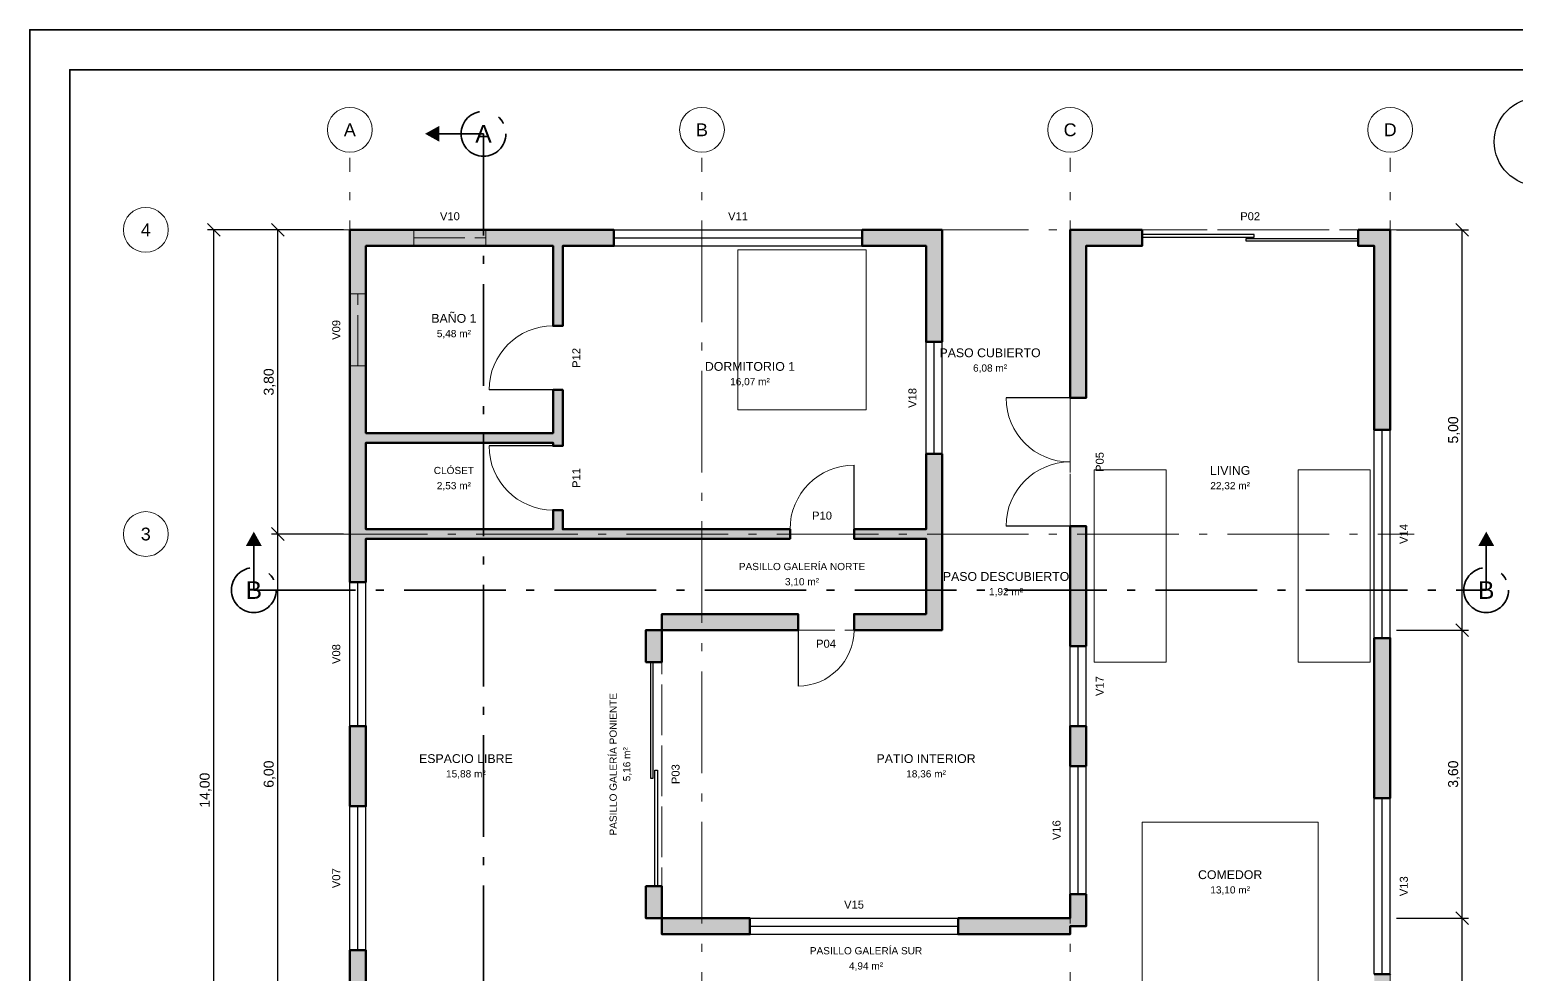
# Model space of a CAD drawing. Header units: metres. Extents: x -4 to 25.7, y -18.5 to 2.5.
# Drawn here: x -4 to 14.57, y -9.3 to 2.5 of the extents above; entities that cross this region are included whole.
import ezdxf
from ezdxf.enums import TextEntityAlignment as Align

# ---------------------------------------------------------------- set-up
doc = ezdxf.new("R2010")
doc.units = ezdxf.units.M
doc.header["$LTSCALE"] = 0.5
doc.linetypes.add('DASHDOT', pattern=[3.556, 2.54, -0.508, 0, -0.508])
doc.linetypes.add('DASHED', pattern=[1.524, 1.27, -0.254])
for name, color, linetype, lineweight in [('A-CORTE', 1, 'DASHDOT', 35), ('A-COTA', 1, 'CONTINUOUS', 18), ('A-CUAD', 7, 'CONTINUOUS', 35), ('A-EJES', 8, 'DASHDOT', 13), ('A-LOSA', 8, 'DASHED', 18), ('A-MOBI', 8, 'CONTINUOUS', 13), ('A-MURO', 7, 'CONTINUOUS', 50), ('A-RECI', 7, 'CONTINUOUS', 18), ('A-SIMB', 7, 'CONTINUOUS', 25), ('A-TEXT', 7, 'CONTINUOUS', 18), ('A-VANO', 5, 'CONTINUOUS', 25), ('A-VANO-ALTO', 5, 'DASHED', 18), ('A-VANO-ARCO', 3, 'CONTINUOUS', 9)]:
    doc.layers.add(name, color=color, linetype=linetype, lineweight=lineweight)
doc.layers.add('A-MURO-REL', color=9, linetype='CONTINUOUS')
doc.styles.add('ARQ', font='arial.ttf')
doc.dimstyles.new('ARQ', dxfattribs={"dimtxt": 0.125, "dimasz": 0.1, "dimexe": 0.08, "dimexo": 0.08, "dimgap": 0.04, "dimtad": 1, "dimzin": 0, "dimtxsty": 'ARQ', "dimblk": 'ARCHTICK', "dimtsz": 0.08, "dimcen": 2.5, "dimclrd": 1, "dimclre": 1, "dimclrt": 1, "dimazin": 3, "dimtfac": 1, "dimtmove": 0, "dimatfit": 3})

# ---------------------------------------------------------------- blocks, each defined once
blk = doc.blocks.new('_ARCHTICK')
at = {"color": 0, "linetype": 'BYBLOCK', "const_width": 0.15}
blk.add_lwpolyline([(-0.5, -0.5), (0.5, 0.5)], dxfattribs=at)

msp = doc.modelspace()

# ---------------------------------------------------------------- hatches: boundary and pattern name
at = {"layer": 'A-MURO-REL', "true_color": 0xcdcdcd}
h = msp.add_hatch(color=9, dxfattribs=at)
h.dxf.hatch_style = 1
h.paths.add_polyline_path([(0, -4.4), (0, -4.4), (0, 0), (0, 0), (0, 0), (3.3, 0), (3.3, 0), (3.3, 0), (3.3, -0.2), (3.3, -0.2), (3.3, -0.2), (2.661, -0.2), (2.66, -0.2), (2.66, -0.2), (2.66, -0.2), (2.66, -0.2), (2.66, -0.2), (2.66, -0.2), (2.66, -0.2), (2.66, -0.2), (2.66, -0.2), (2.66, -0.2), (2.66, -0.2), (2.66, -0.2), (2.66, -0.2), (2.66, -0.2), (2.66, -0.2), (2.66, -0.201), (2.66, -1.2), (2.66, -1.2), (2.66, -1.2), (2.54, -1.2), (2.54, -1.2), (2.54, -1.2), (2.54, -0.201), (2.54, -0.2), (2.54, -0.2), (2.54, -0.2), (2.54, -0.2), (2.54, -0.2), (2.54, -0.2), (2.54, -0.2), (2.54, -0.2), (2.54, -0.2), (2.54, -0.2), (2.54, -0.2), (2.54, -0.2), (2.54, -0.2), (2.54, -0.2), (2.54, -0.2), (2.539, -0.2), (0.201, -0.2), (0.2, -0.2), (0.2, -0.2), (0.2, -0.2), (0.2, -0.2), (0.2, -0.2), (0.2, -0.2), (0.2, -0.2), (0.2, -0.2), (0.2, -0.2), (0.2, -0.2), (0.2, -0.2), (0.2, -0.2), (0.2, -0.2), (0.2, -0.2), (0.2, -0.2), (0.2, -0.201), (0.2, -2.539), (0.2, -2.54), (0.2, -2.54), (0.2, -2.54), (0.2, -2.54), (0.2, -2.54), (0.2, -2.54), (0.2, -2.54), (0.2, -2.54), (0.2, -2.54), (0.2, -2.54), (0.2, -2.54), (0.2, -2.54), (0.2, -2.54), (0.2, -2.54), (0.2, -2.54), (0.201, -2.54), (2.539, -2.54), (2.54, -2.54), (2.54, -2.54), (2.54, -2.54), (2.54, -2.54), (2.54, -2.54), (2.54, -2.54), (2.54, -2.54), (2.54, -2.54), (2.54, -2.54), (2.54, -2.54), (2.54, -2.54), (2.54, -2.54), (2.54, -2.54), (2.54, -2.54), (2.54, -2.54), (2.54, -2.539), (2.54, -2), (2.54, -2), (2.54, -2), (2.66, -2), (2.66, -2), (2.66, -2), (2.66, -2.7), (2.66, -2.7), (2.66, -2.7), (2.54, -2.7), (2.54, -2.7), (2.54, -2.7), (2.54, -2.661), (2.54, -2.66), (2.54, -2.66), (2.54, -2.66), (2.54, -2.66), (2.54, -2.66), (2.54, -2.66), (2.54, -2.66), (2.54, -2.66), (2.54, -2.66), (2.54, -2.66), (2.54, -2.66), (2.54, -2.66), (2.54, -2.66), (2.54, -2.66), (2.54, -2.66), (2.539, -2.66), (0.201, -2.66), (0.2, -2.66), (0.2, -2.66), (0.2, -2.66), (0.2, -2.66), (0.2, -2.66), (0.2, -2.66), (0.2, -2.66), (0.2, -2.66), (0.2, -2.66), (0.2, -2.66), (0.2, -2.66), (0.2, -2.66), (0.2, -2.66), (0.2, -2.66), (0.2, -2.66), (0.2, -2.661), (0.2, -3.74), (0.2, -3.74), (0.2, -3.74), (0.2, -3.74), (0.2, -3.74), (0.2, -3.74), (0.2, -3.74), (0.2, -3.74), (0.2, -3.74), (0.2, -3.74), (0.2, -3.74), (0.2, -3.74), (0.2, -3.74), (0.2, -3.74), (0.2, -3.74), (0.2, -3.74), (0.201, -3.74), (2.539, -3.74), (2.54, -3.74), (2.54, -3.74), (2.54, -3.74), (2.54, -3.74), (2.54, -3.74), (2.54, -3.74), (2.54, -3.74), (2.54, -3.74), (2.54, -3.74), (2.54, -3.74), (2.54, -3.74), (2.54, -3.74), (2.54, -3.74), (2.54, -3.74), (2.54, -3.74), (2.54, -3.74), (2.54, -3.5), (2.54, -3.5), (2.54, -3.5), (2.66, -3.5), (2.66, -3.5), (2.66, -3.5), (2.66, -3.74), (2.66, -3.74), (2.66, -3.74), (2.66, -3.74), (2.66, -3.74), (2.66, -3.74), (2.66, -3.74), (2.66, -3.74), (2.66, -3.74), (2.66, -3.74), (2.66, -3.74), (2.66, -3.74), (2.66, -3.74), (2.66, -3.74), (2.66, -3.74), (2.66, -3.74), (2.661, -3.74), (5.5, -3.74), (5.5, -3.74), (5.5, -3.74), (5.5, -3.86), (5.5, -3.86), (5.5, -3.86), (0.201, -3.86), (0.2, -3.86), (0.2, -3.86), (0.2, -3.86), (0.2, -3.86), (0.2, -3.86), (0.2, -3.86), (0.2, -3.86), (0.2, -3.86), (0.2, -3.86), (0.2, -3.86), (0.2, -3.86), (0.2, -3.86), (0.2, -3.86), (0.2, -3.86), (0.2, -3.86), (0.2, -3.861), (0.2, -4.4), (0.2, -4.4), (0.2, -4.4), (0, -4.4), (0, -4.4)])
h = msp.add_hatch(color=9, dxfattribs=at)
h.dxf.hatch_style = 1
h.paths.add_polyline_path([(6.4, -0.2), (6.4, -0.2), (6.4, 0), (6.4, 0), (6.4, 0), (7.4, 0), (7.4, 0), (7.4, 0), (7.4, -1.4), (7.4, -1.4), (7.4, -1.4), (7.2, -1.4), (7.2, -1.4), (7.2, -1.4), (7.2, -0.201), (7.2, -0.2), (7.2, -0.2), (7.2, -0.2), (7.2, -0.2), (7.2, -0.2), (7.2, -0.2), (7.2, -0.2), (7.2, -0.2), (7.2, -0.2), (7.2, -0.2), (7.2, -0.2), (7.2, -0.2), (7.2, -0.2), (7.2, -0.2), (7.2, -0.2), (7.2, -0.2), (6.4, -0.2), (6.4, -0.2)])
h = msp.add_hatch(color=9, dxfattribs=at)
h.dxf.hatch_style = 1
h.paths.add_polyline_path([(9, -2.1), (9, -2.1), (9, 0), (9, 0), (9, 0), (9.9, 0), (9.9, 0), (9.9, 0), (9.9, -0.2), (9.9, -0.2), (9.9, -0.2), (9.2, -0.2), (9.2, -0.2), (9.2, -0.2), (9.2, -0.2), (9.2, -0.2), (9.2, -0.2), (9.2, -0.2), (9.2, -0.2), (9.2, -0.2), (9.2, -0.2), (9.2, -0.2), (9.2, -0.2), (9.2, -0.2), (9.2, -0.2), (9.2, -0.2), (9.2, -0.2), (9.2, -0.201), (9.2, -2.1), (9.2, -2.1), (9.2, -2.1), (9, -2.1), (9, -2.1)])
h = msp.add_hatch(color=9, dxfattribs=at)
h.dxf.hatch_style = 1
h.paths.add_polyline_path([(12.6, -0.2), (12.6, -0.2), (12.6, 0), (12.6, 0), (12.6, 0), (13, 0), (13, 0), (13, 0), (13, -2.5), (13, -2.5), (13, -2.5), (12.8, -2.5), (12.8, -2.5), (12.8, -2.5), (12.8, -0.201), (12.8, -0.2), (12.8, -0.2), (12.8, -0.2), (12.8, -0.2), (12.8, -0.2), (12.8, -0.2), (12.8, -0.2), (12.8, -0.2), (12.8, -0.2), (12.8, -0.2), (12.8, -0.2), (12.8, -0.2), (12.8, -0.2), (12.8, -0.2), (12.8, -0.2), (12.8, -0.2), (12.6, -0.2), (12.6, -0.2)])
h = msp.add_hatch(color=9, dxfattribs=at)
h.dxf.hatch_style = 1
h.paths.add_polyline_path([(6.3, -5), (6.3, -5), (6.3, -4.8), (6.3, -4.8), (6.3, -4.8), (7.2, -4.8), (7.2, -4.8), (7.2, -4.8), (7.2, -4.8), (7.2, -4.8), (7.2, -4.8), (7.2, -4.8), (7.2, -4.8), (7.2, -4.8), (7.2, -4.8), (7.2, -4.8), (7.2, -4.8), (7.2, -4.8), (7.2, -4.8), (7.2, -4.8), (7.2, -4.8), (7.2, -4.8), (7.2, -3.861), (7.2, -3.86), (7.2, -3.86), (7.2, -3.86), (7.2, -3.86), (7.2, -3.86), (7.2, -3.86), (7.2, -3.86), (7.2, -3.86), (7.2, -3.86), (7.2, -3.86), (7.2, -3.86), (7.2, -3.86), (7.2, -3.86), (7.2, -3.86), (7.2, -3.86), (7.2, -3.86), (6.3, -3.86), (6.3, -3.86), (6.3, -3.86), (6.3, -3.74), (6.3, -3.74), (6.3, -3.74), (7.2, -3.74), (7.2, -3.74), (7.2, -3.74), (7.2, -3.74), (7.2, -3.74), (7.2, -3.74), (7.2, -3.74), (7.2, -3.74), (7.2, -3.74), (7.2, -3.74), (7.2, -3.74), (7.2, -3.74), (7.2, -3.74), (7.2, -3.74), (7.2, -3.74), (7.2, -3.74), (7.2, -3.74), (7.2, -2.8), (7.2, -2.8), (7.2, -2.8), (7.4, -2.8), (7.4, -2.8), (7.4, -2.8), (7.4, -5), (7.4, -5), (7.4, -5), (6.3, -5), (6.3, -5)])
h = msp.add_hatch(color=9, dxfattribs=at)
h.dxf.hatch_style = 1
h.paths.add_polyline_path([(9, -5.2), (9, -5.2), (9, -3.7), (9, -3.7), (9, -3.7), (9.2, -3.7), (9.2, -3.7), (9.2, -3.7), (9.2, -5.2), (9.2, -5.2), (9.2, -5.2), (9, -5.2), (9, -5.2)])
h = msp.add_hatch(color=9, dxfattribs=at)
h.dxf.hatch_style = 1
h.paths.add_polyline_path([(3.7, -5), (3.7, -5), (3.899, -5), (3.9, -5), (3.9, -5), (3.9, -5), (3.9, -5), (3.9, -5), (3.9, -5), (3.9, -5), (3.9, -5), (3.9, -5), (3.9, -5), (3.9, -5), (3.9, -5), (3.9, -5), (3.9, -5), (3.9, -5), (3.9, -5), (3.9, -4.8), (3.9, -4.8), (3.9, -4.8), (5.6, -4.8), (5.6, -4.8), (5.6, -4.8), (5.6, -5), (5.6, -5), (5.6, -5), (3.901, -5), (3.9, -5), (3.9, -5), (3.9, -5), (3.9, -5), (3.9, -5), (3.9, -5), (3.9, -5), (3.9, -5), (3.9, -5), (3.9, -5), (3.9, -5), (3.9, -5), (3.9, -5), (3.9, -5), (3.9, -5), (3.9, -5), (3.9, -5.4), (3.9, -5.4), (3.9, -5.4), (3.7, -5.4), (3.7, -5.4), (3.7, -5.4), (3.7, -5), (3.7, -5)])
h = msp.add_hatch(color=9, dxfattribs=at)
h.dxf.hatch_style = 1
h.paths.add_polyline_path([(12.8, -5.1), (12.8, -5.1), (13, -5.1), (13, -5.1), (13, -5.1), (13, -7.1), (13, -7.1), (13, -7.1), (12.8, -7.1), (12.8, -7.1), (12.8, -7.1), (12.8, -5.1), (12.8, -5.1)])
h = msp.add_hatch(color=9, dxfattribs=at)
h.dxf.hatch_style = 1
h.paths.add_polyline_path([(0, -7.2), (0, -7.2), (0, -6.2), (0, -6.2), (0, -6.2), (0.2, -6.2), (0.2, -6.2), (0.2, -6.2), (0.2, -7.2), (0.2, -7.2), (0.2, -7.2), (0, -7.2), (0, -7.2)])
h = msp.add_hatch(color=9, dxfattribs=at)
h.dxf.hatch_style = 1
h.paths.add_polyline_path([(9, -6.7), (9, -6.7), (9, -6.2), (9, -6.2), (9, -6.2), (9.2, -6.2), (9.2, -6.2), (9.2, -6.2), (9.2, -6.7), (9.2, -6.7), (9.2, -6.7), (9, -6.7), (9, -6.7)])
h = msp.add_hatch(color=9, dxfattribs=at)
h.dxf.hatch_style = 1
h.paths.add_polyline_path([(3.7, -8.2), (3.7, -8.2), (3.9, -8.2), (3.9, -8.2), (3.9, -8.2), (3.9, -8.599), (3.9, -8.6), (3.9, -8.6), (3.9, -8.6), (3.9, -8.6), (3.9, -8.6), (3.9, -8.6), (3.9, -8.6), (3.9, -8.6), (3.9, -8.6), (3.9, -8.6), (3.9, -8.6), (3.9, -8.6), (3.9, -8.6), (3.9, -8.6), (3.9, -8.6), (3.901, -8.6), (5, -8.6), (5, -8.6), (5, -8.6), (5, -8.8), (5, -8.8), (5, -8.8), (3.9, -8.8), (3.9, -8.8), (3.9, -8.8), (3.9, -8.601), (3.9, -8.6), (3.9, -8.6), (3.9, -8.6), (3.9, -8.6), (3.9, -8.6), (3.9, -8.6), (3.9, -8.6), (3.9, -8.6), (3.9, -8.6), (3.9, -8.6), (3.9, -8.6), (3.9, -8.6), (3.9, -8.6), (3.9, -8.6), (3.9, -8.6), (3.899, -8.6), (3.7, -8.6), (3.7, -8.6), (3.7, -8.6), (3.7, -8.2), (3.7, -8.2)])
h = msp.add_hatch(color=9, dxfattribs=at)
h.dxf.hatch_style = 1
h.paths.add_polyline_path([(7.6, -8.8), (7.6, -8.8), (7.6, -8.6), (7.6, -8.6), (7.6, -8.6), (8.999, -8.6), (9, -8.6), (9, -8.6), (9, -8.6), (9, -8.6), (9, -8.6), (9, -8.6), (9, -8.6), (9, -8.6), (9, -8.6), (9, -8.6), (9, -8.6), (9, -8.6), (9, -8.6), (9, -8.6), (9, -8.6), (9, -8.599), (9, -8.3), (9, -8.3), (9, -8.3), (9.2, -8.3), (9.2, -8.3), (9.2, -8.3), (9.2, -8.7), (9.2, -8.7), (9.2, -8.7), (9.001, -8.7), (9, -8.7), (9, -8.7), (9, -8.7), (9, -8.7), (9, -8.7), (9, -8.7), (9, -8.7), (9, -8.7), (9, -8.7), (9, -8.7), (9, -8.7), (9, -8.7), (9, -8.7), (9, -8.7), (9, -8.7), (9, -8.7), (9, -8.8), (9, -8.8), (9, -8.8), (7.6, -8.8), (7.6, -8.8)])
h = msp.add_hatch(color=9, dxfattribs=at)
h.dxf.hatch_style = 1
h.paths.add_polyline_path([(0, -10.8), (0, -10.8), (0, -9), (0, -9), (0, -9), (0.2, -9), (0.2, -9), (0.2, -9), (0.2, -9.739), (0.2, -9.74), (0.2, -9.74), (0.2, -9.74), (0.2, -9.74), (0.2, -9.74), (0.2, -9.74), (0.2, -9.74), (0.2, -9.74), (0.2, -9.74), (0.2, -9.74), (0.2, -9.74), (0.2, -9.74), (0.2, -9.74), (0.2, -9.74), (0.2, -9.74), (0.201, -9.74), (4.4, -9.74), (4.4, -9.74), (4.4, -9.74), (4.4, -10.2), (4.4, -10.2), (4.4, -10.2), (4.2, -10.2), (4.2, -10.2), (4.2, -10.2), (4.2, -9.861), (4.2, -9.86), (4.2, -9.86), (4.2, -9.86), (4.2, -9.86), (4.2, -9.86), (4.2, -9.86), (4.2, -9.86), (4.2, -9.86), (4.2, -9.86), (4.2, -9.86), (4.2, -9.86), (4.2, -9.86), (4.2, -9.86), (4.2, -9.86), (4.2, -9.86), (4.2, -9.86), (2.26, -9.86), (2.26, -9.86), (2.26, -9.86), (2.26, -9.86), (2.26, -9.86), (2.26, -9.86), (2.26, -9.86), (2.26, -9.86), (2.26, -9.86), (2.26, -9.86), (2.26, -9.86), (2.26, -9.86), (2.26, -9.86), (2.26, -9.86), (2.26, -9.86), (2.26, -9.86), (2.26, -9.861), (2.26, -9.95), (2.26, -9.95), (2.26, -9.95), (2.14, -9.95), (2.14, -9.95), (2.14, -9.95), (2.14, -9.861), (2.14, -9.86), (2.14, -9.86), (2.14, -9.86), (2.14, -9.86), (2.14, -9.86), (2.14, -9.86), (2.14, -9.86), (2.14, -9.86), (2.14, -9.86), (2.14, -9.86), (2.14, -9.86), (2.14, -9.86), (2.14, -9.86), (2.14, -9.86), (2.14, -9.86), (2.139, -9.86), (0.201, -9.86), (0.2, -9.86), (0.2, -9.86), (0.2, -9.86), (0.2, -9.86), (0.2, -9.86), (0.2, -9.86), (0.2, -9.86), (0.2, -9.86), (0.2, -9.86), (0.2, -9.86), (0.2, -9.86), (0.2, -9.86), (0.2, -9.86), (0.2, -9.86), (0.2, -9.86), (0.2, -9.861), (0.2, -10.8), (0.2, -10.8), (0.2, -10.8), (0, -10.8), (0, -10.8)])
h = msp.add_hatch(color=9, dxfattribs=at)
h.dxf.hatch_style = 1
h.paths.add_polyline_path([(6.8, -10.8), (6.8, -10.8), (6.8, -9.74), (6.8, -9.74), (6.8, -9.74), (8.999, -9.74), (9, -9.74), (9, -9.74), (9, -9.74), (9, -9.74), (9, -9.74), (9, -9.74), (9, -9.74), (9, -9.74), (9, -9.74), (9, -9.74), (9, -9.74), (9, -9.74), (9, -9.74), (9, -9.74), (9, -9.74), (9, -9.739), (9, -9.6), (9, -9.6), (9, -9.6), (9.2, -9.6), (9.2, -9.6), (9.2, -9.6), (9.2, -10.039), (9.2, -10.04), (9.2, -10.04), (9.2, -10.04), (9.2, -10.04), (9.2, -10.04), (9.2, -10.04), (9.2, -10.04), (9.2, -10.04), (9.2, -10.04), (9.2, -10.04), (9.2, -10.04), (9.2, -10.04), (9.2, -10.04), (9.2, -10.04), (9.2, -10.04), (9.2, -10.04), (12.8, -10.04), (12.8, -10.04), (12.8, -10.04), (12.8, -10.04), (12.8, -10.04), (12.8, -10.04), (12.8, -10.04), (12.8, -10.04), (12.8, -10.04), (12.8, -10.04), (12.8, -10.04), (12.8, -10.04), (12.8, -10.04), (12.8, -10.04), (12.8, -10.04), (12.8, -10.04), (12.8, -10.039), (12.8, -9.3), (12.8, -9.3), (12.8, -9.3), (13, -9.3), (13, -9.3), (13, -9.3), (13, -11.4), (13, -11.4), (13, -11.4), (12.8, -11.4), (12.8, -11.4), (12.8, -11.4), (12.8, -10.161), (12.8, -10.16), (12.8, -10.16), (12.8, -10.16), (12.8, -10.16), (12.8, -10.16), (12.8, -10.16), (12.8, -10.16), (12.8, -10.16), (12.8, -10.16), (12.8, -10.16), (12.8, -10.16), (12.8, -10.16), (12.8, -10.16), (12.8, -10.16), (12.8, -10.16), (12.8, -10.16), (9.2, -10.16), (9.2, -10.16), (9.2, -10.16), (9.2, -10.16), (9.2, -10.16), (9.2, -10.16), (9.2, -10.16), (9.2, -10.16), (9.2, -10.16), (9.2, -10.16), (9.2, -10.16), (9.2, -10.16), (9.2, -10.16), (9.2, -10.16), (9.2, -10.16), (9.2, -10.16), (9.2, -10.161), (9.2, -10.6), (9.2, -10.6), (9.2, -10.6), (9, -10.6), (9, -10.6), (9, -10.6), (9, -9.861), (9, -9.86), (9, -9.86), (9, -9.86), (9, -9.86), (9, -9.86), (9, -9.86), (9, -9.86), (9, -9.86), (9, -9.86), (9, -9.86), (9, -9.86), (9, -9.86), (9, -9.86), (9, -9.86), (9, -9.86), (8.999, -9.86), (7, -9.86), (7, -9.86), (7, -9.86), (7, -9.86), (7, -9.86), (7, -9.86), (7, -9.86), (7, -9.86), (7, -9.86), (7, -9.86), (7, -9.86), (7, -9.86), (7, -9.86), (7, -9.86), (7, -9.86), (7, -9.86), (7, -9.861), (7, -10.8), (7, -10.8), (7, -10.8), (6.8, -10.8), (6.8, -10.8)])

# ---------------------------------------------------------------- linework, layer by layer
at = {"layer": 'A-CORTE'}
for p, q in [((1.67, 1.2), (1.12, 1.2)), ((1.67, 1.2), (1.67, -15.2)), ((-1.2, -4.5), (-1.2, -3.95)), ((14.2, -4.5), (14.2, -3.95)), ((-1.2, -4.5), (14.2, -4.5))]:
    msp.add_line(p, q, dxfattribs=at)
for centre in [(1.67, 1.2), (-1.2, -4.5), (14.2, -4.5)]:
    msp.add_circle(centre, 0.28, dxfattribs=at)
for points in [[(0.94, 1.2), (1.12, 1.1), (1.12, 1.3)], [(-1.2, -3.77), (-1.3, -3.95), (-1.1, -3.95)], [(14.2, -3.77), (14.1, -3.95), (14.3, -3.95)]]:
    msp.add_solid(points, dxfattribs=at)
at = {"layer": 'A-CUAD'}
for points in [[(-4, -18.5), (25.7, -18.5), (25.7, 2.5), (-4, 2.5)], [(-3.5, -18), (25.2, -18), (25.2, 2), (-3.5, 2)]]:
    msp.add_lwpolyline(points, close=True, dxfattribs=at)
at = {"layer": 'A-EJES'}
for p, q in [((0, -14.3), (0, 0.9)), ((4.4, -14.3), (4.4, 0.9)), ((9, -14.3), (9, 0.9)), ((13, -14.3), (13, 0.9)), ((-0.3, 0), (13.3, 0)), ((-0.3, -3.8), (13.3, -3.8))]:
    msp.add_line(p, q, dxfattribs=at)
at = {"layer": 'A-EJES', "linetype": 'CONTINUOUS'}
for centre in [(0, 1.25), (4.4, 1.25), (9, 1.25), (13, 1.25), (-2.55, 0), (-2.55, -3.8)]:
    msp.add_circle(centre, 0.28, dxfattribs=at)
at = {"layer": 'A-LOSA'}
msp.add_lwpolyline([(0, -14), (13, -14), (13, 0), (9, 0), (9, -8.6), (3.9, -8.6), (3.9, -5), (7.4, -5), (7.4, 0), (0, 0)], close=True, dxfattribs=at)
at = {"layer": 'A-MOBI'}
for points in [[(4.85, -2.25), (6.45, -2.25), (6.45, -0.25), (4.85, -0.25)], [(9.3, -5.4), (10.2, -5.4), (10.2, -3), (9.3, -3)], [(11.85, -5.4), (12.75, -5.4), (12.75, -3), (11.85, -3)], [(9.9, -9.6), (12.1, -9.6), (12.1, -7.4), (9.9, -7.4)]]:
    msp.add_lwpolyline(points, close=True, dxfattribs=at)
at = {"layer": 'A-MURO'}
for points in [[(0, -4.4), (0, -4.4), (0, 0), (0, 0), (0, 0), (3.3, 0), (3.3, 0), (3.3, 0), (3.3, -0.2), (3.3, -0.2), (3.3, -0.2), (2.661, -0.2), (2.66, -0.2), (2.66, -0.2), (2.66, -0.2), (2.66, -0.2), (2.66, -0.2), (2.66, -0.2), (2.66, -0.2), (2.66, -0.2), (2.66, -0.2), (2.66, -0.2), (2.66, -0.2), (2.66, -0.2), (2.66, -0.2), (2.66, -0.2), (2.66, -0.2), (2.66, -0.201), (2.66, -1.2), (2.66, -1.2), (2.66, -1.2), (2.54, -1.2), (2.54, -1.2), (2.54, -1.2), (2.54, -0.201), (2.54, -0.2), (2.54, -0.2), (2.54, -0.2), (2.54, -0.2), (2.54, -0.2), (2.54, -0.2), (2.54, -0.2), (2.54, -0.2), (2.54, -0.2), (2.54, -0.2), (2.54, -0.2), (2.54, -0.2), (2.54, -0.2), (2.54, -0.2), (2.54, -0.2), (2.539, -0.2), (0.201, -0.2), (0.2, -0.2), (0.2, -0.2), (0.2, -0.2), (0.2, -0.2), (0.2, -0.2), (0.2, -0.2), (0.2, -0.2), (0.2, -0.2), (0.2, -0.2), (0.2, -0.2), (0.2, -0.2), (0.2, -0.2), (0.2, -0.2), (0.2, -0.2), (0.2, -0.2), (0.2, -0.201), (0.2, -2.539), (0.2, -2.54), (0.2, -2.54), (0.2, -2.54), (0.2, -2.54), (0.2, -2.54), (0.2, -2.54), (0.2, -2.54), (0.2, -2.54), (0.2, -2.54), (0.2, -2.54), (0.2, -2.54), (0.2, -2.54), (0.2, -2.54), (0.2, -2.54), (0.2, -2.54), (0.201, -2.54), (2.539, -2.54), (2.54, -2.54), (2.54, -2.54), (2.54, -2.54), (2.54, -2.54), (2.54, -2.54), (2.54, -2.54), (2.54, -2.54), (2.54, -2.54), (2.54, -2.54), (2.54, -2.54), (2.54, -2.54), (2.54, -2.54), (2.54, -2.54), (2.54, -2.54), (2.54, -2.54), (2.54, -2.539), (2.54, -2), (2.54, -2), (2.54, -2), (2.66, -2), (2.66, -2), (2.66, -2), (2.66, -2.7), (2.66, -2.7), (2.66, -2.7), (2.54, -2.7), (2.54, -2.7), (2.54, -2.7), (2.54, -2.661), (2.54, -2.66), (2.54, -2.66), (2.54, -2.66), (2.54, -2.66), (2.54, -2.66), (2.54, -2.66), (2.54, -2.66), (2.54, -2.66), (2.54, -2.66), (2.54, -2.66), (2.54, -2.66), (2.54, -2.66), (2.54, -2.66), (2.54, -2.66), (2.54, -2.66), (2.539, -2.66), (0.201, -2.66), (0.2, -2.66), (0.2, -2.66), (0.2, -2.66), (0.2, -2.66), (0.2, -2.66), (0.2, -2.66), (0.2, -2.66), (0.2, -2.66), (0.2, -2.66), (0.2, -2.66), (0.2, -2.66), (0.2, -2.66), (0.2, -2.66), (0.2, -2.66), (0.2, -2.66), (0.2, -2.661), (0.2, -3.74), (0.2, -3.74), (0.2, -3.74), (0.2, -3.74), (0.2, -3.74), (0.2, -3.74), (0.2, -3.74), (0.2, -3.74), (0.2, -3.74), (0.2, -3.74), (0.2, -3.74), (0.2, -3.74), (0.2, -3.74), (0.2, -3.74), (0.2, -3.74), (0.2, -3.74), (0.201, -3.74), (2.539, -3.74), (2.54, -3.74), (2.54, -3.74), (2.54, -3.74), (2.54, -3.74), (2.54, -3.74), (2.54, -3.74), (2.54, -3.74), (2.54, -3.74), (2.54, -3.74), (2.54, -3.74), (2.54, -3.74), (2.54, -3.74), (2.54, -3.74), (2.54, -3.74), (2.54, -3.74), (2.54, -3.74), (2.54, -3.5), (2.54, -3.5), (2.54, -3.5), (2.66, -3.5), (2.66, -3.5), (2.66, -3.5), (2.66, -3.74), (2.66, -3.74), (2.66, -3.74), (2.66, -3.74), (2.66, -3.74), (2.66, -3.74), (2.66, -3.74), (2.66, -3.74), (2.66, -3.74), (2.66, -3.74), (2.66, -3.74), (2.66, -3.74), (2.66, -3.74), (2.66, -3.74), (2.66, -3.74), (2.66, -3.74), (2.661, -3.74), (5.5, -3.74), (5.5, -3.74), (5.5, -3.74), (5.5, -3.86), (5.5, -3.86), (5.5, -3.86), (0.201, -3.86), (0.2, -3.86), (0.2, -3.86), (0.2, -3.86), (0.2, -3.86), (0.2, -3.86), (0.2, -3.86), (0.2, -3.86), (0.2, -3.86), (0.2, -3.86), (0.2, -3.86), (0.2, -3.86), (0.2, -3.86), (0.2, -3.86), (0.2, -3.86), (0.2, -3.86), (0.2, -3.861), (0.2, -4.4), (0.2, -4.4), (0.2, -4.4), (0, -4.4), (0, -4.4)], [(6.4, -0.2), (6.4, -0.2), (6.4, 0), (6.4, 0), (6.4, 0), (7.4, 0), (7.4, 0), (7.4, 0), (7.4, -1.4), (7.4, -1.4), (7.4, -1.4), (7.2, -1.4), (7.2, -1.4), (7.2, -1.4), (7.2, -0.201), (7.2, -0.2), (7.2, -0.2), (7.2, -0.2), (7.2, -0.2), (7.2, -0.2), (7.2, -0.2), (7.2, -0.2), (7.2, -0.2), (7.2, -0.2), (7.2, -0.2), (7.2, -0.2), (7.2, -0.2), (7.2, -0.2), (7.2, -0.2), (7.2, -0.2), (7.2, -0.2), (6.4, -0.2), (6.4, -0.2)], [(9, -2.1), (9, -2.1), (9, 0), (9, 0), (9, 0), (9.9, 0), (9.9, 0), (9.9, 0), (9.9, -0.2), (9.9, -0.2), (9.9, -0.2), (9.2, -0.2), (9.2, -0.2), (9.2, -0.2), (9.2, -0.2), (9.2, -0.2), (9.2, -0.2), (9.2, -0.2), (9.2, -0.2), (9.2, -0.2), (9.2, -0.2), (9.2, -0.2), (9.2, -0.2), (9.2, -0.2), (9.2, -0.2), (9.2, -0.2), (9.2, -0.2), (9.2, -0.201), (9.2, -2.1), (9.2, -2.1), (9.2, -2.1), (9, -2.1), (9, -2.1)], [(12.6, -0.2), (12.6, -0.2), (12.6, 0), (12.6, 0), (12.6, 0), (13, 0), (13, 0), (13, 0), (13, -2.5), (13, -2.5), (13, -2.5), (12.8, -2.5), (12.8, -2.5), (12.8, -2.5), (12.8, -0.201), (12.8, -0.2), (12.8, -0.2), (12.8, -0.2), (12.8, -0.2), (12.8, -0.2), (12.8, -0.2), (12.8, -0.2), (12.8, -0.2), (12.8, -0.2), (12.8, -0.2), (12.8, -0.2), (12.8, -0.2), (12.8, -0.2), (12.8, -0.2), (12.8, -0.2), (12.8, -0.2), (12.6, -0.2), (12.6, -0.2)], [(6.3, -5), (6.3, -5), (6.3, -4.8), (6.3, -4.8), (6.3, -4.8), (7.2, -4.8), (7.2, -4.8), (7.2, -4.8), (7.2, -4.8), (7.2, -4.8), (7.2, -4.8), (7.2, -4.8), (7.2, -4.8), (7.2, -4.8), (7.2, -4.8), (7.2, -4.8), (7.2, -4.8), (7.2, -4.8), (7.2, -4.8), (7.2, -4.8), (7.2, -4.8), (7.2, -4.8), (7.2, -3.861), (7.2, -3.86), (7.2, -3.86), (7.2, -3.86), (7.2, -3.86), (7.2, -3.86), (7.2, -3.86), (7.2, -3.86), (7.2, -3.86), (7.2, -3.86), (7.2, -3.86), (7.2, -3.86), (7.2, -3.86), (7.2, -3.86), (7.2, -3.86), (7.2, -3.86), (7.2, -3.86), (6.3, -3.86), (6.3, -3.86), (6.3, -3.86), (6.3, -3.74), (6.3, -3.74), (6.3, -3.74), (7.2, -3.74), (7.2, -3.74), (7.2, -3.74), (7.2, -3.74), (7.2, -3.74), (7.2, -3.74), (7.2, -3.74), (7.2, -3.74), (7.2, -3.74), (7.2, -3.74), (7.2, -3.74), (7.2, -3.74), (7.2, -3.74), (7.2, -3.74), (7.2, -3.74), (7.2, -3.74), (7.2, -3.74), (7.2, -2.8), (7.2, -2.8), (7.2, -2.8), (7.4, -2.8), (7.4, -2.8), (7.4, -2.8), (7.4, -5), (7.4, -5), (7.4, -5), (6.3, -5), (6.3, -5)], [(9, -5.2), (9, -5.2), (9, -3.7), (9, -3.7), (9, -3.7), (9.2, -3.7), (9.2, -3.7), (9.2, -3.7), (9.2, -5.2), (9.2, -5.2), (9.2, -5.2), (9, -5.2), (9, -5.2)], [(3.7, -5), (3.7, -5), (3.899, -5), (3.9, -5), (3.9, -5), (3.9, -5), (3.9, -5), (3.9, -5), (3.9, -5), (3.9, -5), (3.9, -5), (3.9, -5), (3.9, -5), (3.9, -5), (3.9, -5), (3.9, -5), (3.9, -5), (3.9, -5), (3.9, -5), (3.9, -4.8), (3.9, -4.8), (3.9, -4.8), (5.6, -4.8), (5.6, -4.8), (5.6, -4.8), (5.6, -5), (5.6, -5), (5.6, -5), (3.901, -5), (3.9, -5), (3.9, -5), (3.9, -5), (3.9, -5), (3.9, -5), (3.9, -5), (3.9, -5), (3.9, -5), (3.9, -5), (3.9, -5), (3.9, -5), (3.9, -5), (3.9, -5), (3.9, -5), (3.9, -5), (3.9, -5), (3.9, -5.4), (3.9, -5.4), (3.9, -5.4), (3.7, -5.4), (3.7, -5.4), (3.7, -5.4), (3.7, -5), (3.7, -5)], [(12.8, -5.1), (12.8, -5.1), (13, -5.1), (13, -5.1), (13, -5.1), (13, -7.1), (13, -7.1), (13, -7.1), (12.8, -7.1), (12.8, -7.1), (12.8, -7.1), (12.8, -5.1), (12.8, -5.1)], [(0, -7.2), (0, -7.2), (0, -6.2), (0, -6.2), (0, -6.2), (0.2, -6.2), (0.2, -6.2), (0.2, -6.2), (0.2, -7.2), (0.2, -7.2), (0.2, -7.2), (0, -7.2), (0, -7.2)], [(9, -6.7), (9, -6.7), (9, -6.2), (9, -6.2), (9, -6.2), (9.2, -6.2), (9.2, -6.2), (9.2, -6.2), (9.2, -6.7), (9.2, -6.7), (9.2, -6.7), (9, -6.7), (9, -6.7)], [(3.7, -8.2), (3.7, -8.2), (3.9, -8.2), (3.9, -8.2), (3.9, -8.2), (3.9, -8.599), (3.9, -8.6), (3.9, -8.6), (3.9, -8.6), (3.9, -8.6), (3.9, -8.6), (3.9, -8.6), (3.9, -8.6), (3.9, -8.6), (3.9, -8.6), (3.9, -8.6), (3.9, -8.6), (3.9, -8.6), (3.9, -8.6), (3.9, -8.6), (3.9, -8.6), (3.901, -8.6), (5, -8.6), (5, -8.6), (5, -8.6), (5, -8.8), (5, -8.8), (5, -8.8), (3.9, -8.8), (3.9, -8.8), (3.9, -8.8), (3.9, -8.601), (3.9, -8.6), (3.9, -8.6), (3.9, -8.6), (3.9, -8.6), (3.9, -8.6), (3.9, -8.6), (3.9, -8.6), (3.9, -8.6), (3.9, -8.6), (3.9, -8.6), (3.9, -8.6), (3.9, -8.6), (3.9, -8.6), (3.9, -8.6), (3.9, -8.6), (3.899, -8.6), (3.7, -8.6), (3.7, -8.6), (3.7, -8.6), (3.7, -8.2), (3.7, -8.2)], [(7.6, -8.8), (7.6, -8.8), (7.6, -8.6), (7.6, -8.6), (7.6, -8.6), (8.999, -8.6), (9, -8.6), (9, -8.6), (9, -8.6), (9, -8.6), (9, -8.6), (9, -8.6), (9, -8.6), (9, -8.6), (9, -8.6), (9, -8.6), (9, -8.6), (9, -8.6), (9, -8.6), (9, -8.6), (9, -8.6), (9, -8.599), (9, -8.3), (9, -8.3), (9, -8.3), (9.2, -8.3), (9.2, -8.3), (9.2, -8.3), (9.2, -8.7), (9.2, -8.7), (9.2, -8.7), (9.001, -8.7), (9, -8.7), (9, -8.7), (9, -8.7), (9, -8.7), (9, -8.7), (9, -8.7), (9, -8.7), (9, -8.7), (9, -8.7), (9, -8.7), (9, -8.7), (9, -8.7), (9, -8.7), (9, -8.7), (9, -8.7), (9, -8.7), (9, -8.8), (9, -8.8), (9, -8.8), (7.6, -8.8), (7.6, -8.8)]]:
    msp.add_lwpolyline(points, close=True, dxfattribs=at)
for points in [[(0, -10.8), (0, -9), (0, -9), (0, -9), (0.2, -9), (0.2, -9), (0.2, -9), (0.2, -9.739)], [(12.8, -9.3), (12.8, -9.3), (13, -9.3), (13, -9.3)]]:
    msp.add_lwpolyline(points, dxfattribs=at)
at = {"layer": 'A-SIMB'}
msp.add_circle((14.85, 1.1), 0.55, dxfattribs=at)
at = {"layer": 'A-VANO'}
for p, q in [((3.3, -0.2), (3.3, 0)), ((3.3, 0), (6.4, 0)), ((6.4, -0.2), (6.4, 0)), ((9.9, -0.2), (9.9, 0)), ((12.6, -0.2), (12.6, 0)), ((3.3, -0.1), (6.4, -0.1)), ((3.3, -0.2), (6.4, -0.2)), ((2.54, -1.2), (2.66, -1.2)), ((7.2, -1.4), (7.4, -1.4)), ((7.2, -2.8), (7.2, -1.4)), ((7.3, -2.8), (7.3, -1.4)), ((7.4, -2.8), (7.4, -1.4)), ((2.54, -2), (1.74, -2)), ((2.54, -2), (2.66, -2)), ((9, -2.1), (8.2, -2.1)), ((9, -2.1), (9.2, -2.1)), ((12.8, -2.5), (13, -2.5)), ((12.8, -5.1), (12.8, -2.5)), ((12.9, -5.1), (12.9, -2.5)), ((13, -5.1), (13, -2.5)), ((2.54, -2.7), (1.74, -2.7)), ((2.54, -2.7), (2.66, -2.7)), ((6.3, -3.74), (6.3, -2.94)), ((7.2, -2.8), (7.4, -2.8)), ((2.54, -3.5), (2.66, -3.5)), ((9, -3.7), (8.2, -3.7)), ((9, -3.7), (9.2, -3.7)), ((5.5, -3.86), (5.5, -3.74)), ((6.3, -3.86), (6.3, -3.74)), ((0, -4.4), (0.2, -4.4)), ((0, -6.2), (0, -4.4)), ((0.1, -6.2), (0.1, -4.4)), ((0.2, -6.2), (0.2, -4.4)), ((5.6, -5), (5.6, -4.8)), ((6.3, -5), (6.3, -4.8)), ((5.6, -5), (5.6, -5.7)), ((9, -5.2), (9.2, -5.2)), ((9, -6.2), (9, -5.2)), ((9.1, -6.2), (9.1, -5.2)), ((9.2, -6.2), (9.2, -5.2)), ((12.8, -5.1), (13, -5.1)), ((3.7, -5.4), (3.9, -5.4)), ((0, -6.2), (0.2, -6.2)), ((9, -6.2), (9.2, -6.2)), ((9, -6.7), (9.2, -6.7)), ((9, -8.3), (9, -6.7)), ((9.1, -8.3), (9.1, -6.7)), ((9.2, -8.3), (9.2, -6.7)), ((0, -7.2), (0.2, -7.2)), ((0, -9), (0, -7.2)), ((0.1, -9), (0.1, -7.2)), ((0.2, -9), (0.2, -7.2)), ((12.8, -7.1), (13, -7.1)), ((12.8, -9.3), (12.8, -7.1)), ((12.9, -9.3), (12.9, -7.1)), ((13, -9.3), (13, -7.1)), ((3.7, -8.2), (3.9, -8.2)), ((9, -8.3), (9.2, -8.3)), ((5, -8.8), (5, -8.6)), ((5, -8.6), (7.6, -8.6)), ((5, -8.7), (7.6, -8.7)), ((7.6, -8.8), (7.6, -8.6)), ((9, -8.7), (9.2, -8.7)), ((5, -8.8), (7.6, -8.8)), ((0, -9), (0.2, -9)), ((12.8, -9.3), (13, -9.3))]:
    msp.add_line(p, q, dxfattribs=at)
for points in [[(9.9, -0.09), (11.3, -0.09), (11.3, -0.057), (9.9, -0.057)], [(11.2, -0.11), (12.6, -0.11), (12.6, -0.143), (11.2, -0.143)], [(3.79, -6.85), (3.79, -5.4), (3.757, -5.4), (3.757, -6.85)], [(3.81, -8.2), (3.81, -6.75), (3.843, -6.75), (3.843, -8.2)]]:
    msp.add_lwpolyline(points, close=True, dxfattribs=at)
at = {"layer": 'A-VANO-ALTO'}
for p, q in [((0.8, -0.2), (0.8, 0)), ((0.8, 0), (1.7, 0)), ((1.7, -0.2), (1.7, 0)), ((0.8, -0.1), (1.7, -0.1)), ((0.8, -0.2), (1.7, -0.2)), ((0, -0.8), (0.2, -0.8)), ((0, -1.7), (0, -0.8)), ((0.1, -1.7), (0.1, -0.8)), ((0.2, -1.7), (0.2, -0.8)), ((0, -1.7), (0.2, -1.7))]:
    msp.add_line(p, q, dxfattribs=at)
at = {"layer": 'A-VANO-ARCO'}
for centre, radius, start, end in [((2.54, -2), 0.8, 90, 180), ((9, -2.1), 0.8, 180, 270), ((2.54, -2.7), 0.8, 180, 270), ((6.3, -3.74), 0.8, 90, 180), ((9, -3.7), 0.8, 90, 180), ((5.6, -5), 0.7, 270, 0)]:
    msp.add_arc(centre, radius, start, end, dxfattribs=at)

# ---------------------------------------------------------------- texts
at = {"layer": 'A-CORTE', "style": 'ARQ'}
for s, p in [('A', (1.67, 1.2)), ('B', (-1.2, -4.5)), ('B', (14.2, -4.5))]:
    msp.add_text(s, height=0.22, dxfattribs=at).set_placement(p, align=Align.MIDDLE_CENTER)
at = {"layer": 'A-EJES', "style": 'ARQ'}
for s, p in [('A', (0, 1.25)), ('B', (4.4, 1.25)), ('C', (9, 1.25)), ('D', (13, 1.25)), ('4', (-2.55, 0)), ('3', (-2.55, -3.8))]:
    msp.add_text(s, height=0.16, dxfattribs=at).set_placement(p, align=Align.MIDDLE_CENTER)
at = {"layer": 'A-RECI', "color": 7, "style": 'ARQ'}
for s, height, p in [('BAÑO 1', 0.11, (1.3, -1.106)), ('PASO CUBIERTO', 0.11, (8, -1.536)), ('DORMITORIO 1', 0.11, (5, -1.706)), ('CLÓSET', 0.09, (1.3, -3.006)), ('LIVING', 0.11, (11, -3.006)), ('PASILLO GALERÍA NORTE', 0.09, (5.65, -4.206)), ('PASO DESCUBIERTO', 0.11, (8.2, -4.33)), ('ESPACIO LIBRE', 0.11, (1.45, -6.606)), ('PATIO INTERIOR', 0.11, (7.2, -6.606)), ('COMEDOR', 0.11, (11, -8.056)), ('PASILLO GALERÍA SUR', 0.09, (6.45, -9.006))]:
    msp.add_text(s, height=height, dxfattribs=at).set_placement(p, align=Align.MIDDLE_CENTER)
at = {"layer": 'A-RECI', "color": 8, "style": 'ARQ'}
for s, p in [('5,48 m²', (1.3, -1.296)), ('16,07 m²', (5, -1.896)), ('6,08 m²', (8, -1.726)), ('2,53 m²', (1.3, -3.196)), ('22,32 m²', (11, -3.196)), ('3,10 m²', (5.65, -4.396)), ('1,92 m²', (8.2, -4.52)), ('15,88 m²', (1.45, -6.796)), ('18,36 m²', (7.2, -6.796)), ('13,10 m²', (11, -8.246)), ('4,94 m²', (6.45, -9.196))]:
    msp.add_text(s, height=0.09, dxfattribs=at).set_placement(p, align=Align.MIDDLE_CENTER)
at = {"layer": 'A-RECI', "color": 7, "style": 'ARQ'}
msp.add_text('PASILLO GALERÍA PONIENTE', height=0.09, rotation=90, dxfattribs=at).set_placement((3.29, -6.676), align=Align.MIDDLE_CENTER)
at = {"layer": 'A-RECI', "color": 8, "style": 'ARQ'}
msp.add_text('5,16 m²', height=0.09, rotation=90, dxfattribs=at).set_placement((3.46, -6.676), align=Align.MIDDLE_CENTER)
at = {"layer": 'A-TEXT', "color": 5, "style": 'ARQ'}
for s, p in [('V10', (1.25, 0.17)), ('V11', (4.85, 0.17)), ('V15', (6.3, -8.43))]:
    msp.add_text(s, height=0.1, dxfattribs=at).set_placement(p, align=Align.MIDDLE_CENTER)
at = {"layer": 'A-TEXT', "true_color": 0x007800, "style": 'ARQ'}
for s, p in [('P02', (11.25, 0.17)), ('P10', (5.9, -3.57)), ('P04', (5.95, -5.17))]:
    msp.add_text(s, height=0.1, dxfattribs=at).set_placement(p, align=Align.MIDDLE_CENTER)
at = {"layer": 'A-TEXT', "color": 5, "style": 'ARQ'}
for s, p in [('V09', (-0.17, -1.25)), ('V18', (7.03, -2.1)), ('V14', (13.17, -3.8)), ('V08', (-0.17, -5.3)), ('V17', (9.37, -5.7)), ('V16', (8.83, -7.5)), ('V07', (-0.17, -8.1)), ('V13', (13.17, -8.2))]:
    msp.add_text(s, height=0.1, rotation=90, dxfattribs=at).set_placement(p, align=Align.MIDDLE_CENTER)
at = {"layer": 'A-TEXT', "true_color": 0x007800, "style": 'ARQ'}
for s, p in [('P12', (2.83, -1.6)), ('P05', (9.37, -2.9)), ('P11', (2.83, -3.1)), ('P03', (4.07, -6.8))]:
    msp.add_text(s, height=0.1, rotation=90, dxfattribs=at).set_placement(p, align=Align.MIDDLE_CENTER)

# ---------------------------------------------------------------- dimensions: what is measured, and where the dimension line sits
at = {"layer": 'A-COTA'}
for base, p1, p2 in [((-1.7, -14), (0, -14), (0, 0)), ((-0.9, -3.8), (0, -3.8), (0, 0)), ((13.9, -5), (13, -5), (13, 0)), ((-0.9, -9.8), (0, -9.8), (0, -3.8)), ((13.9, -8.6), (13, -8.6), (13, -5)), ((13.9, -14), (13, -14), (13, -8.6))]:
    msp.add_linear_dim(base=base, p1=p1, p2=p2, angle=90, dimstyle='ARQ', dxfattribs=at).render()

doc.saveas('drawing.dxf')
